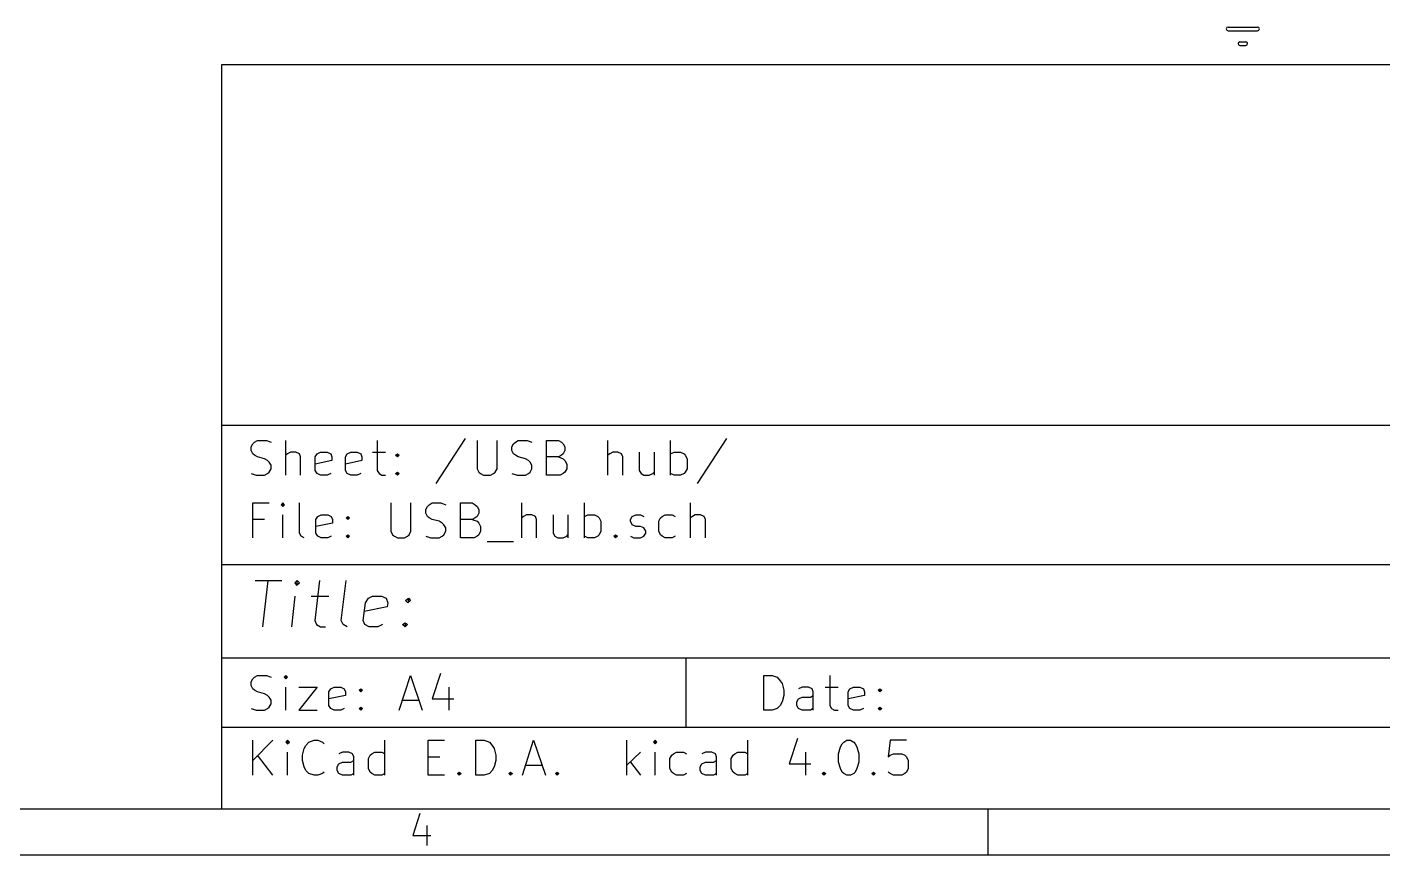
# Model space of a CAD drawing. Extents: x 10 to 287, y -200 to -10.
# Drawn here: x 168.6 to 227, y -200 to -164.4 of the extents above; entities that cross this region are included whole.
import ezdxf

# ---------------------------------------------------------------- set-up
doc = ezdxf.new("R2010")
doc.units = 0
doc.header["$MEASUREMENT"] = 0

msp = doc.modelspace()

# ---------------------------------------------------------------- linework, layer by layer
at = {"layer": 'Red 2'}
for p, q in [((220.345, -164.389), (221.615, -164.389)), ((220.345, -164.541), (221.615, -164.541)), ((220.853, -165.024), (221.107, -165.024)), ((220.853, -165.176), (221.107, -165.176)), ((177.013, -166.014), (177.013, -198.018)), ((285.013, -166.014), (177.013, -166.014)), ((177.013, -181.508), (285.013, -181.508)), ((187.503, -182.093), (186.233, -184.023)), ((198.755, -182.093), (197.485, -184.023)), ((178.283, -182.448), (178.359, -182.321)), ((178.283, -182.601), (178.283, -182.448)), ((178.359, -182.753), (178.283, -182.601)), ((178.359, -182.321), (178.435, -182.245)), ((178.435, -182.245), (178.562, -182.169)), ((178.562, -182.169), (178.943, -182.169)), ((178.943, -182.169), (179.146, -182.245)), ((179.781, -183.667), (179.781, -182.169)), ((179.984, -182.677), (179.857, -182.753)), ((180.213, -182.677), (179.984, -182.677)), ((180.365, -182.753), (180.213, -182.677)), ((181.127, -182.753), (181.28, -182.677)), ((181.28, -182.677), (181.559, -182.677)), ((181.559, -182.677), (181.712, -182.753)), ((182.423, -182.753), (182.575, -182.677)), ((182.575, -182.677), (182.855, -182.677)), ((182.855, -182.677), (183.007, -182.753)), ((183.515, -182.677), (184.074, -182.677)), ((183.718, -182.169), (183.718, -183.464)), ((188.011, -182.169), (188.011, -183.388)), ((188.874, -183.388), (188.874, -182.169)), ((189.509, -182.448), (189.586, -182.321)), ((189.509, -182.601), (189.509, -182.448)), ((189.586, -182.753), (189.509, -182.601)), ((189.586, -182.321), (189.662, -182.245)), ((189.662, -182.245), (189.789, -182.169)), ((189.789, -182.169), (190.17, -182.169)), ((190.17, -182.169), (190.373, -182.245)), ((191.008, -183.667), (191.008, -182.169)), ((191.008, -182.169), (191.516, -182.169)), ((191.516, -182.169), (191.643, -182.245)), ((191.643, -182.245), (191.719, -182.321)), ((191.719, -182.321), (191.795, -182.448)), ((191.795, -182.601), (191.719, -182.753)), ((191.795, -182.448), (191.795, -182.601)), ((193.65, -183.667), (193.65, -182.169)), ((193.853, -182.677), (193.726, -182.753)), ((194.081, -182.677), (193.853, -182.677)), ((194.234, -182.753), (194.081, -182.677)), ((194.996, -182.677), (194.996, -183.464)), ((195.631, -182.677), (195.631, -183.667)), ((196.342, -183.667), (196.342, -182.169)), ((196.342, -182.753), (196.494, -182.677)), ((196.494, -182.677), (196.774, -182.677)), ((196.774, -182.677), (196.926, -182.753)), ((178.435, -182.804), (178.359, -182.753)), ((178.562, -182.88), (178.435, -182.804)), ((178.867, -182.956), (178.562, -182.88)), ((178.994, -183.032), (178.867, -182.956)), ((179.07, -183.109), (178.994, -183.032)), ((179.146, -183.236), (179.07, -183.109)), ((179.146, -183.388), (179.146, -183.236)), ((179.857, -182.753), (179.781, -182.804)), ((180.416, -182.88), (180.365, -182.753)), ((180.416, -183.667), (180.416, -182.88)), ((181.051, -182.88), (181.127, -182.753)), ((181.051, -183.464), (181.051, -182.88)), ((181.762, -183.032), (181.051, -183.185)), ((181.712, -182.753), (181.762, -182.88)), ((181.762, -182.88), (181.762, -183.032)), ((182.347, -182.88), (182.423, -182.753)), ((182.347, -183.464), (182.347, -182.88)), ((183.058, -183.032), (182.347, -183.185)), ((183.007, -182.753), (183.058, -182.88)), ((183.058, -182.88), (183.058, -183.032)), ((184.506, -182.804), (184.582, -182.753)), ((184.582, -182.88), (184.506, -182.804)), ((184.582, -182.753), (184.658, -182.804)), ((184.582, -182.753), (184.582, -182.88)), ((184.658, -182.804), (184.582, -182.88)), ((189.662, -182.804), (189.586, -182.753)), ((189.789, -182.88), (189.662, -182.804)), ((190.094, -182.956), (189.789, -182.88)), ((190.221, -183.032), (190.094, -182.956)), ((190.297, -183.109), (190.221, -183.032)), ((190.373, -183.236), (190.297, -183.109)), ((190.373, -183.388), (190.373, -183.236)), ((191.516, -182.88), (191.008, -182.88)), ((191.643, -182.804), (191.516, -182.88)), ((191.516, -182.88), (191.719, -182.956)), ((191.719, -182.753), (191.643, -182.804)), ((191.719, -182.956), (191.795, -183.032)), ((191.795, -183.032), (191.872, -183.185)), ((191.872, -183.185), (191.872, -183.388)), ((193.726, -182.753), (193.65, -182.804)), ((194.285, -182.88), (194.234, -182.753)), ((194.285, -183.667), (194.285, -182.88)), ((196.926, -182.753), (196.977, -182.804)), ((196.977, -182.804), (197.053, -182.956)), ((197.053, -182.956), (197.053, -183.388)), ((178.283, -183.591), (178.511, -183.667)), ((178.511, -183.667), (178.867, -183.667)), ((178.867, -183.667), (178.994, -183.591)), ((178.994, -183.591), (179.07, -183.54)), ((179.07, -183.54), (179.146, -183.388)), ((181.127, -183.591), (181.051, -183.464)), ((181.28, -183.667), (181.127, -183.591)), ((181.559, -183.667), (181.28, -183.667)), ((181.712, -183.591), (181.559, -183.667)), ((182.423, -183.591), (182.347, -183.464)), ((182.575, -183.667), (182.423, -183.591)), ((182.855, -183.667), (182.575, -183.667)), ((183.007, -183.591), (182.855, -183.667)), ((183.718, -183.464), (183.794, -183.591)), ((183.794, -183.591), (183.921, -183.667)), ((183.921, -183.667), (184.074, -183.667)), ((184.506, -183.591), (184.582, -183.54)), ((184.582, -183.667), (184.506, -183.591)), ((184.582, -183.54), (184.658, -183.591)), ((184.582, -183.54), (184.582, -183.667)), ((184.658, -183.591), (184.582, -183.667)), ((188.011, -183.388), (188.087, -183.54)), ((188.087, -183.54), (188.163, -183.591)), ((188.163, -183.591), (188.29, -183.667)), ((188.29, -183.667), (188.595, -183.667)), ((188.595, -183.667), (188.722, -183.591)), ((188.722, -183.591), (188.798, -183.54)), ((188.798, -183.54), (188.874, -183.388)), ((189.509, -183.591), (189.738, -183.667)), ((189.738, -183.667), (190.094, -183.667)), ((190.094, -183.667), (190.221, -183.591)), ((190.221, -183.591), (190.297, -183.54)), ((190.297, -183.54), (190.373, -183.388)), ((191.592, -183.667), (191.008, -183.667)), ((191.719, -183.591), (191.592, -183.667)), ((191.795, -183.54), (191.719, -183.591)), ((191.872, -183.388), (191.795, -183.54)), ((194.996, -183.464), (195.072, -183.591)), ((195.072, -183.591), (195.199, -183.667)), ((195.199, -183.667), (195.428, -183.667)), ((195.428, -183.667), (195.58, -183.591)), ((195.58, -183.591), (195.631, -183.54)), ((196.494, -183.667), (196.342, -183.591)), ((196.774, -183.667), (196.494, -183.667)), ((196.926, -183.591), (196.774, -183.667)), ((196.977, -183.54), (196.926, -183.591)), ((197.053, -183.388), (196.977, -183.54)), ((178.359, -186.36), (178.359, -184.861)), ((178.359, -184.861), (179.07, -184.861)), ((179.654, -184.861), (179.578, -184.937)), ((179.578, -184.937), (179.654, -185.014)), ((179.73, -184.937), (179.654, -184.861)), ((179.654, -184.861), (179.654, -185.014)), ((179.654, -185.014), (179.73, -184.937)), ((180.365, -186.157), (180.365, -184.861)), ((184.302, -184.861), (184.302, -186.08)), ((185.166, -186.08), (185.166, -184.861)), ((185.801, -185.141), (185.877, -185.014)), ((185.877, -185.014), (185.953, -184.937)), ((185.953, -184.937), (186.08, -184.861)), ((186.08, -184.861), (186.461, -184.861)), ((186.461, -184.861), (186.665, -184.937)), ((187.3, -186.36), (187.3, -184.861)), ((187.3, -184.861), (187.808, -184.861)), ((187.808, -184.861), (187.935, -184.937)), ((187.935, -184.937), (188.011, -185.014)), ((188.011, -185.014), (188.087, -185.141)), ((189.941, -186.36), (189.941, -184.861)), ((192.634, -186.36), (192.634, -184.861)), ((197.206, -186.36), (197.206, -184.861)), ((178.867, -185.572), (178.359, -185.572)), ((179.654, -186.36), (179.654, -185.369)), ((181.077, -185.572), (181.153, -185.445)), ((181.077, -186.157), (181.077, -185.572)), ((181.153, -185.445), (181.305, -185.369)), ((181.305, -185.369), (181.585, -185.369)), ((181.585, -185.369), (181.737, -185.445)), ((181.737, -185.445), (181.788, -185.572)), ((181.788, -185.572), (181.788, -185.725)), ((182.372, -185.496), (182.448, -185.445)), ((182.448, -185.572), (182.372, -185.496)), ((182.448, -185.445), (182.524, -185.496)), ((182.448, -185.445), (182.448, -185.572)), ((182.524, -185.496), (182.448, -185.572)), ((185.801, -185.293), (185.801, -185.141)), ((185.877, -185.445), (185.801, -185.293)), ((185.953, -185.496), (185.877, -185.445)), ((186.08, -185.572), (185.953, -185.496)), ((186.385, -185.649), (186.08, -185.572)), ((187.808, -185.572), (187.3, -185.572)), ((187.935, -185.496), (187.808, -185.572)), ((187.808, -185.572), (188.011, -185.649)), ((188.011, -185.445), (187.935, -185.496)), ((188.087, -185.293), (188.011, -185.445)), ((188.087, -185.141), (188.087, -185.293)), ((190.017, -185.445), (189.941, -185.496)), ((190.144, -185.369), (190.017, -185.445)), ((190.373, -185.369), (190.144, -185.369)), ((190.525, -185.445), (190.373, -185.369)), ((190.576, -185.572), (190.525, -185.445)), ((190.576, -186.36), (190.576, -185.572)), ((191.287, -185.369), (191.287, -186.157)), ((191.922, -185.369), (191.922, -186.36)), ((192.634, -185.445), (192.786, -185.369)), ((192.786, -185.369), (193.065, -185.369)), ((193.065, -185.369), (193.218, -185.445)), ((193.218, -185.445), (193.269, -185.496)), ((193.269, -185.496), (193.345, -185.649)), ((194.615, -185.572), (194.691, -185.445)), ((194.615, -185.649), (194.615, -185.572)), ((194.691, -185.445), (194.843, -185.369)), ((194.843, -185.369), (195.047, -185.369)), ((195.047, -185.369), (195.199, -185.445)), ((195.834, -185.649), (195.91, -185.496)), ((195.91, -185.496), (195.986, -185.445)), ((195.986, -185.445), (196.113, -185.369)), ((196.113, -185.369), (196.418, -185.369)), ((196.418, -185.369), (196.545, -185.445)), ((197.282, -185.445), (197.206, -185.496)), ((197.409, -185.369), (197.282, -185.445)), ((197.637, -185.369), (197.409, -185.369)), ((197.79, -185.445), (197.637, -185.369)), ((197.841, -185.572), (197.79, -185.445)), ((197.841, -186.36), (197.841, -185.572)), ((180.442, -186.284), (180.365, -186.157)), ((181.788, -185.725), (181.077, -185.877)), ((181.153, -186.284), (181.077, -186.157)), ((184.302, -186.08), (184.379, -186.233)), ((185.09, -186.233), (185.166, -186.08)), ((186.512, -185.725), (186.385, -185.649)), ((186.588, -185.801), (186.512, -185.725)), ((186.665, -185.928), (186.588, -185.801)), ((186.588, -186.233), (186.665, -186.08)), ((186.665, -186.08), (186.665, -185.928)), ((188.011, -185.649), (188.087, -185.725)), ((188.087, -185.725), (188.163, -185.877)), ((188.163, -186.08), (188.087, -186.233)), ((188.163, -185.877), (188.163, -186.08)), ((191.287, -186.157), (191.364, -186.284)), ((193.345, -186.08), (193.269, -186.233)), ((193.345, -185.649), (193.345, -186.08)), ((194.691, -185.801), (194.615, -185.649)), ((194.843, -185.877), (194.691, -185.801)), ((195.047, -185.877), (194.843, -185.877)), ((195.199, -185.928), (195.047, -185.877)), ((195.275, -186.08), (195.199, -185.928)), ((195.199, -186.284), (195.275, -186.157)), ((195.275, -186.157), (195.275, -186.08)), ((195.834, -186.08), (195.834, -185.649)), ((195.91, -186.233), (195.834, -186.08)), ((180.569, -186.36), (180.442, -186.284)), ((181.305, -186.36), (181.153, -186.284)), ((181.585, -186.36), (181.305, -186.36)), ((181.737, -186.284), (181.585, -186.36)), ((182.372, -186.284), (182.448, -186.233)), ((182.448, -186.36), (182.372, -186.284)), ((182.448, -186.233), (182.524, -186.284)), ((182.448, -186.233), (182.448, -186.36)), ((182.524, -186.284), (182.448, -186.36)), ((184.379, -186.233), (184.455, -186.284)), ((184.455, -186.284), (184.582, -186.36)), ((184.582, -186.36), (184.887, -186.36)), ((184.887, -186.36), (185.014, -186.284)), ((185.014, -186.284), (185.09, -186.233)), ((185.801, -186.284), (186.03, -186.36)), ((186.03, -186.36), (186.385, -186.36)), ((186.385, -186.36), (186.512, -186.284)), ((186.512, -186.284), (186.588, -186.233)), ((187.884, -186.36), (187.3, -186.36)), ((188.011, -186.284), (187.884, -186.36)), ((188.087, -186.233), (188.011, -186.284)), ((188.443, -186.512), (189.586, -186.512)), ((191.364, -186.284), (191.491, -186.36)), ((191.491, -186.36), (191.719, -186.36)), ((191.719, -186.36), (191.872, -186.284)), ((191.872, -186.284), (191.922, -186.233)), ((192.786, -186.36), (192.634, -186.284)), ((193.065, -186.36), (192.786, -186.36)), ((193.218, -186.284), (193.065, -186.36)), ((193.269, -186.233), (193.218, -186.284)), ((193.904, -186.284), (193.98, -186.233)), ((193.98, -186.36), (193.904, -186.284)), ((193.98, -186.233), (194.056, -186.284)), ((193.98, -186.233), (193.98, -186.36)), ((194.056, -186.284), (193.98, -186.36)), ((194.615, -186.284), (194.767, -186.36)), ((194.767, -186.36), (195.047, -186.36)), ((195.047, -186.36), (195.199, -186.284)), ((195.986, -186.284), (195.91, -186.233)), ((196.113, -186.36), (195.986, -186.284)), ((196.418, -186.36), (196.113, -186.36)), ((196.545, -186.284), (196.418, -186.36)), ((177.013, -187.503), (285.013, -187.503)), ((178.46, -188.189), (179.603, -188.189)), ((178.791, -190.195), (179.019, -188.189)), ((180.264, -188.189), (180.162, -188.29)), ((180.162, -188.29), (180.238, -188.392)), ((180.264, -188.189), (180.238, -188.392)), ((180.238, -188.392), (180.365, -188.29)), ((180.365, -188.29), (180.264, -188.189)), ((181.229, -188.189), (181.026, -189.916)), ((182.169, -189.916), (182.372, -188.189)), ((180.035, -190.195), (180.188, -188.874)), ((180.873, -188.874), (181.635, -188.874)), ((183.21, -189.154), (183.337, -188.951)), ((183.337, -188.951), (183.515, -188.874)), ((183.515, -188.874), (183.896, -188.874)), ((183.896, -188.874), (184.099, -188.951)), ((184.099, -188.951), (184.175, -189.154)), ((184.937, -189.052), (185.064, -188.951)), ((185.039, -189.154), (184.937, -189.052)), ((185.064, -188.951), (185.039, -189.154)), ((185.141, -189.052), (185.039, -189.154)), ((185.064, -188.951), (185.141, -189.052)), ((183.109, -189.916), (183.21, -189.154)), ((184.15, -189.332), (183.159, -189.535)), ((184.175, -189.154), (184.15, -189.332)), ((181.026, -189.916), (181.102, -190.094)), ((181.102, -190.094), (181.28, -190.195)), ((181.28, -190.195), (181.483, -190.195)), ((182.245, -190.094), (182.169, -189.916)), ((182.423, -190.195), (182.245, -190.094)), ((183.185, -190.094), (183.109, -189.916)), ((183.363, -190.195), (183.185, -190.094)), ((183.744, -190.195), (183.363, -190.195)), ((183.947, -190.094), (183.744, -190.195)), ((184.81, -190.094), (184.912, -190.017)), ((184.912, -190.195), (184.81, -190.094)), ((184.912, -190.017), (185.014, -190.094)), ((184.912, -190.017), (184.912, -190.195)), ((185.014, -190.094), (184.912, -190.195)), ((177.013, -191.516), (285.013, -191.516)), ((197.002, -191.516), (197.002, -194.513)), ((178.283, -192.557), (178.359, -192.43)), ((178.283, -192.71), (178.283, -192.557)), ((178.359, -192.43), (178.435, -192.354)), ((178.435, -192.354), (178.562, -192.278)), ((178.562, -192.278), (178.943, -192.278)), ((178.943, -192.278), (179.146, -192.354)), ((179.781, -192.278), (179.705, -192.354)), ((179.705, -192.354), (179.781, -192.43)), ((179.857, -192.354), (179.781, -192.278)), ((179.781, -192.278), (179.781, -192.43)), ((179.781, -192.43), (179.857, -192.354)), ((184.658, -193.777), (185.141, -192.278)), ((185.141, -192.278), (185.649, -193.777)), ((186.436, -192.202), (186.08, -193.294)), ((200.355, -193.777), (200.355, -192.278)), ((200.355, -192.278), (200.711, -192.278)), ((200.711, -192.278), (200.939, -192.354)), ((200.939, -192.354), (201.066, -192.507)), ((201.066, -192.507), (201.143, -192.634)), ((203.2, -192.278), (203.2, -193.573)), ((178.359, -192.862), (178.283, -192.71)), ((178.435, -192.913), (178.359, -192.862)), ((178.562, -192.989), (178.435, -192.913)), ((178.867, -193.065), (178.562, -192.989)), ((178.994, -193.142), (178.867, -193.065)), ((179.07, -193.218), (178.994, -193.142)), ((179.781, -193.777), (179.781, -192.786)), ((180.34, -192.786), (181.127, -192.786)), ((181.127, -192.786), (180.34, -193.777)), ((181.635, -192.989), (181.712, -192.862)), ((181.635, -193.573), (181.635, -192.989)), ((182.347, -193.142), (181.635, -193.294)), ((181.712, -192.862), (181.864, -192.786)), ((181.864, -192.786), (182.143, -192.786)), ((182.143, -192.786), (182.296, -192.862)), ((182.296, -192.862), (182.347, -192.989)), ((182.347, -192.989), (182.347, -193.142)), ((182.931, -192.913), (183.007, -192.862)), ((183.007, -192.989), (182.931, -192.913)), ((183.007, -192.862), (183.083, -192.913)), ((183.007, -192.862), (183.007, -192.989)), ((183.083, -192.913), (183.007, -192.989)), ((186.792, -192.786), (186.792, -193.777)), ((201.143, -192.634), (201.219, -192.913)), ((201.219, -193.142), (201.143, -193.421)), ((201.219, -192.913), (201.219, -193.142)), ((202.006, -192.786), (201.854, -192.862)), ((202.286, -192.786), (202.006, -192.786)), ((202.438, -192.862), (202.286, -192.786)), ((202.362, -193.218), (202.489, -193.142)), ((202.489, -192.989), (202.438, -192.862)), ((202.489, -193.777), (202.489, -192.989)), ((202.997, -192.786), (203.556, -192.786)), ((203.987, -192.989), (204.064, -192.862)), ((203.987, -193.573), (203.987, -192.989)), ((204.699, -193.142), (203.987, -193.294)), ((204.064, -192.862), (204.216, -192.786)), ((204.216, -192.786), (204.495, -192.786)), ((204.495, -192.786), (204.648, -192.862)), ((204.648, -192.862), (204.699, -192.989)), ((204.699, -192.989), (204.699, -193.142)), ((205.283, -192.913), (205.359, -192.862)), ((205.359, -192.989), (205.283, -192.913)), ((205.359, -192.862), (205.435, -192.913)), ((205.359, -192.862), (205.359, -192.989)), ((205.435, -192.913), (205.359, -192.989)), ((178.283, -193.7), (178.511, -193.777)), ((178.511, -193.777), (178.867, -193.777)), ((178.867, -193.777), (178.994, -193.7)), ((178.994, -193.7), (179.07, -193.65)), ((179.146, -193.345), (179.07, -193.218)), ((179.07, -193.65), (179.146, -193.497)), ((179.146, -193.497), (179.146, -193.345)), ((180.34, -193.777), (181.127, -193.777)), ((181.712, -193.7), (181.635, -193.573)), ((181.864, -193.777), (181.712, -193.7)), ((182.143, -193.777), (181.864, -193.777)), ((182.296, -193.7), (182.143, -193.777)), ((182.931, -193.7), (183.007, -193.65)), ((183.007, -193.777), (182.931, -193.7)), ((183.007, -193.65), (183.083, -193.7)), ((183.007, -193.65), (183.007, -193.777)), ((183.083, -193.7), (183.007, -193.777)), ((184.785, -193.345), (185.496, -193.345)), ((186.08, -193.294), (187.02, -193.294)), ((200.711, -193.777), (200.355, -193.777)), ((200.939, -193.7), (200.711, -193.777)), ((201.066, -193.573), (200.939, -193.7)), ((201.143, -193.421), (201.066, -193.573)), ((201.778, -193.421), (201.854, -193.294)), ((201.778, -193.573), (201.778, -193.421)), ((201.854, -193.7), (201.778, -193.573)), ((201.854, -193.294), (202.006, -193.218)), ((202.006, -193.777), (201.854, -193.7)), ((202.006, -193.218), (202.362, -193.218)), ((202.362, -193.777), (202.006, -193.777)), ((202.489, -193.7), (202.362, -193.777)), ((203.2, -193.573), (203.276, -193.7)), ((203.276, -193.7), (203.403, -193.777)), ((203.403, -193.777), (203.556, -193.777)), ((204.064, -193.7), (203.987, -193.573)), ((204.216, -193.777), (204.064, -193.7)), ((204.495, -193.777), (204.216, -193.777)), ((204.648, -193.7), (204.495, -193.777)), ((205.283, -193.7), (205.359, -193.65)), ((205.359, -193.777), (205.283, -193.7)), ((205.359, -193.65), (205.435, -193.7)), ((205.359, -193.65), (205.359, -193.777)), ((205.435, -193.7), (205.359, -193.777)), ((177.013, -194.513), (285.013, -194.513)), ((178.359, -196.571), (178.359, -195.072)), ((179.222, -195.072), (178.359, -195.936)), ((179.857, -195.072), (179.781, -195.148)), ((179.781, -195.148), (179.857, -195.224)), ((179.934, -195.148), (179.857, -195.072)), ((179.857, -195.072), (179.857, -195.224)), ((179.857, -195.224), (179.934, -195.148)), ((180.492, -195.707), (180.569, -195.428)), ((180.569, -195.428), (180.645, -195.301)), ((180.645, -195.301), (180.772, -195.148)), ((180.772, -195.148), (181, -195.072)), ((181, -195.072), (181.153, -195.072)), ((181.153, -195.072), (181.356, -195.148)), ((181.356, -195.148), (181.432, -195.224)), ((184.048, -196.571), (184.048, -195.072)), ((185.903, -196.571), (185.903, -195.072)), ((185.903, -195.072), (186.614, -195.072)), ((187.96, -196.571), (187.96, -195.072)), ((187.96, -195.072), (188.316, -195.072)), ((188.316, -195.072), (188.544, -195.148)), ((188.544, -195.148), (188.671, -195.301)), ((188.671, -195.301), (188.747, -195.428)), ((188.747, -195.428), (188.824, -195.707)), ((189.967, -196.571), (190.449, -195.072)), ((190.449, -195.072), (190.957, -196.571)), ((194.462, -196.571), (194.462, -195.072)), ((195.682, -195.072), (195.605, -195.148)), ((195.605, -195.148), (195.682, -195.224)), ((195.758, -195.148), (195.682, -195.072)), ((195.682, -195.072), (195.682, -195.224)), ((195.682, -195.224), (195.758, -195.148)), ((199.669, -196.571), (199.669, -195.072)), ((201.803, -194.996), (201.447, -196.088)), ((203.581, -195.656), (203.657, -195.351)), ((203.657, -195.351), (203.733, -195.224)), ((203.733, -195.224), (203.81, -195.148)), ((203.81, -195.148), (203.937, -195.072)), ((203.937, -195.072), (204.089, -195.072)), ((204.089, -195.072), (204.241, -195.148)), ((204.241, -195.148), (204.292, -195.224)), ((204.292, -195.224), (204.368, -195.351)), ((204.368, -195.351), (204.445, -195.656)), ((205.791, -195.072), (205.715, -195.783)), ((206.502, -195.072), (205.791, -195.072)), ((179.222, -196.571), (178.562, -195.707)), ((179.857, -196.571), (179.857, -195.58)), ((180.492, -195.936), (180.492, -195.707)), ((180.569, -196.215), (180.492, -195.936)), ((181.991, -196.215), (182.067, -196.088)), ((182.22, -195.58), (182.067, -195.656)), ((182.067, -196.088), (182.22, -196.012)), ((182.499, -195.58), (182.22, -195.58)), ((182.22, -196.012), (182.575, -196.012)), ((182.651, -195.656), (182.499, -195.58)), ((182.575, -196.012), (182.702, -195.936)), ((182.702, -195.783), (182.651, -195.656)), ((182.702, -196.571), (182.702, -195.783)), ((183.337, -195.859), (183.413, -195.707)), ((183.337, -196.291), (183.337, -195.859)), ((183.413, -195.707), (183.49, -195.656)), ((183.49, -195.656), (183.617, -195.58)), ((183.617, -195.58), (183.921, -195.58)), ((183.921, -195.58), (184.048, -195.656)), ((185.903, -195.783), (186.411, -195.783)), ((188.824, -195.936), (188.747, -196.215)), ((188.824, -195.707), (188.824, -195.936)), ((195.047, -195.58), (194.462, -196.139)), ((194.615, -196.012), (195.047, -196.571)), ((195.682, -196.571), (195.682, -195.58)), ((196.317, -195.859), (196.393, -195.707)), ((196.317, -196.291), (196.317, -195.859)), ((196.393, -195.707), (196.469, -195.656)), ((196.469, -195.656), (196.596, -195.58)), ((196.596, -195.58), (196.901, -195.58)), ((196.901, -195.58), (197.028, -195.656)), ((197.612, -196.215), (197.688, -196.088)), ((197.841, -195.58), (197.688, -195.656)), ((197.688, -196.088), (197.841, -196.012)), ((198.12, -195.58), (197.841, -195.58)), ((197.841, -196.012), (198.196, -196.012)), ((198.272, -195.656), (198.12, -195.58)), ((198.196, -196.012), (198.323, -195.936)), ((198.323, -195.783), (198.272, -195.656)), ((198.323, -196.571), (198.323, -195.783)), ((198.958, -195.859), (199.034, -195.707)), ((198.958, -196.291), (198.958, -195.859)), ((199.034, -195.707), (199.111, -195.656)), ((199.111, -195.656), (199.238, -195.58)), ((199.238, -195.58), (199.542, -195.58)), ((199.542, -195.58), (199.669, -195.656)), ((201.447, -196.088), (202.387, -196.088)), ((202.159, -195.58), (202.159, -196.571)), ((203.581, -196.012), (203.581, -195.656)), ((203.657, -196.291), (203.581, -196.012)), ((204.445, -196.012), (204.368, -196.291)), ((204.445, -195.656), (204.445, -196.012)), ((205.715, -195.783), (205.791, -195.707)), ((205.791, -195.707), (205.943, -195.656)), ((205.943, -195.656), (206.299, -195.656)), ((206.299, -195.656), (206.426, -195.707)), ((206.426, -195.707), (206.502, -195.783)), ((206.502, -195.783), (206.578, -195.936)), ((206.578, -195.936), (206.578, -196.291)), ((180.645, -196.367), (180.569, -196.215)), ((180.772, -196.494), (180.645, -196.367)), ((181, -196.571), (180.772, -196.494)), ((181.153, -196.571), (181, -196.571)), ((181.356, -196.494), (181.153, -196.571)), ((181.432, -196.444), (181.356, -196.494)), ((181.991, -196.367), (181.991, -196.215)), ((182.067, -196.494), (181.991, -196.367)), ((182.22, -196.571), (182.067, -196.494)), ((182.575, -196.571), (182.22, -196.571)), ((182.702, -196.494), (182.575, -196.571)), ((183.413, -196.444), (183.337, -196.291)), ((183.49, -196.494), (183.413, -196.444)), ((183.617, -196.571), (183.49, -196.494)), ((183.921, -196.571), (183.617, -196.571)), ((184.048, -196.494), (183.921, -196.571)), ((186.614, -196.571), (185.903, -196.571)), ((187.173, -196.494), (187.249, -196.444)), ((187.249, -196.571), (187.173, -196.494)), ((187.249, -196.444), (187.325, -196.494)), ((187.249, -196.444), (187.249, -196.571)), ((187.325, -196.494), (187.249, -196.571)), ((188.316, -196.571), (187.96, -196.571)), ((188.544, -196.494), (188.316, -196.571)), ((188.671, -196.367), (188.544, -196.494)), ((188.747, -196.215), (188.671, -196.367)), ((189.382, -196.494), (189.459, -196.444)), ((189.459, -196.571), (189.382, -196.494)), ((189.459, -196.444), (189.535, -196.494)), ((189.459, -196.444), (189.459, -196.571)), ((189.535, -196.494), (189.459, -196.571)), ((190.094, -196.139), (190.805, -196.139)), ((191.389, -196.494), (191.465, -196.444)), ((191.465, -196.571), (191.389, -196.494)), ((191.465, -196.444), (191.541, -196.494)), ((191.465, -196.444), (191.465, -196.571)), ((191.541, -196.494), (191.465, -196.571)), ((196.393, -196.444), (196.317, -196.291)), ((196.469, -196.494), (196.393, -196.444)), ((196.596, -196.571), (196.469, -196.494)), ((196.901, -196.571), (196.596, -196.571)), ((197.028, -196.494), (196.901, -196.571)), ((197.612, -196.367), (197.612, -196.215)), ((197.688, -196.494), (197.612, -196.367)), ((197.841, -196.571), (197.688, -196.494)), ((198.196, -196.571), (197.841, -196.571)), ((198.323, -196.494), (198.196, -196.571)), ((199.034, -196.444), (198.958, -196.291)), ((199.111, -196.494), (199.034, -196.444)), ((199.238, -196.571), (199.111, -196.494)), ((199.542, -196.571), (199.238, -196.571)), ((199.669, -196.494), (199.542, -196.571)), ((202.87, -196.494), (202.946, -196.444)), ((202.946, -196.571), (202.87, -196.494)), ((202.946, -196.444), (203.022, -196.494)), ((202.946, -196.444), (202.946, -196.571)), ((203.022, -196.494), (202.946, -196.571)), ((203.733, -196.444), (203.657, -196.291)), ((203.81, -196.494), (203.733, -196.444)), ((203.937, -196.571), (203.81, -196.494)), ((204.089, -196.571), (203.937, -196.571)), ((204.241, -196.494), (204.089, -196.571)), ((204.292, -196.444), (204.241, -196.494)), ((204.368, -196.291), (204.292, -196.444)), ((205.003, -196.494), (205.08, -196.444)), ((205.08, -196.571), (205.003, -196.494)), ((205.08, -196.444), (205.156, -196.494)), ((205.08, -196.444), (205.08, -196.571)), ((205.156, -196.494), (205.08, -196.571)), ((205.791, -196.494), (205.715, -196.444)), ((205.943, -196.571), (205.791, -196.494)), ((206.299, -196.571), (205.943, -196.571)), ((206.426, -196.494), (206.299, -196.571)), ((206.502, -196.444), (206.426, -196.494)), ((206.578, -196.291), (206.502, -196.444)), ((11.9888, -198.018), (285.013, -198.018)), ((177.013, -198.018), (285.013, -198.018)), ((185.547, -198.222), (185.242, -199.161)), ((210.007, -198.018), (210.007, -200)), ((185.852, -198.73), (185.852, -199.593)), ((185.242, -199.161), (186.03, -199.161)), ((10.0076, -200), (286.995, -200))]:
    msp.add_line(p, q, dxfattribs=at)
for centre, start, end in [((220.345, -164.465), 90, 270), ((221.615, -164.465), 270, 450), ((220.853, -165.1), 90, 270), ((221.107, -165.1), 270, 450)]:
    msp.add_arc(centre, 0.0762, start, end, dxfattribs=at)

doc.saveas('drawing.dxf')
